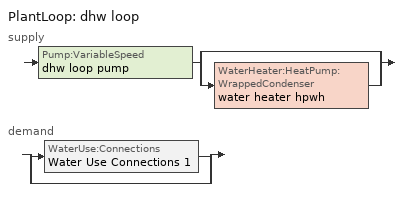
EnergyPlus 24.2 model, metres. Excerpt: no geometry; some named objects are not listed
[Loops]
PlantLoop 'dhw loop'
 supply: Pump:VariableSpeed 'dhw loop pump' > split
  | bypass
  | WaterHeater:HeatPump:WrappedCondenser 'water heater hpwh'
 demand: split
  | WaterUse:Connections 'Water Use Connections 1'
  | bypass
[ZoneControl:Thermostat]
conditioned space Thermostat: Zone or ZoneList=conditioned space; Control Type Schedule=conditioned space Thermostat Schedule; Control 1=conditioned space temperature setpoint; Temperature Difference Between Cutout And Setpoint {deltaC}=0
[ThermostatSetpoint:DualSetpoint]
conditioned space temperature setpoint: Heating Setpoint Temperature Schedule=heating setpoint; Cooling Setpoint Temperature Schedule=cooling setpoint
[AirLoopHVAC:UnitarySystem]
unit heater unitary system: Control Type=Load; Controlling Zone or Thermostat Location=conditioned space; Dehumidification Control Type=None; Availability Schedule=Always On Discrete; Supply Fan=unit heater supply fan; Fan Placement=BlowThrough; Supply Air Fan Operating Mode Schedule=unit heater auto fan schedule; Heating Coil=unit heater htg coil; DX Heating Coil Sizing Ratio=1; Use DOAS DX Cooling Coil=No; Minimum Supply Air Temperature {C}=2; Latent Load Control=SensibleOnlyLoadControl; Cooling Supply Air Flow Rate Method=None; Heating Supply Air Flow Rate Method=SupplyAirFlowRate; Heating Supply Air Flow Rate {m3/s}=0.57672; No Load Supply Air Flow Rate Method=SupplyAirFlowRate; No Load Supply Air Flow Rate {m3/s}=0; No Load Supply Air Flow Rate Control Set To Low Speed=Yes; Maximum Supply Air Temperature {C}=48.8889; Maximum Outdoor Dry-Bulb Temperature for Supplemental Heater Operation {C}=21; Ancillary On-Cycle Electric Power {W}=0; Ancillary Off-Cycle Electric Power {W}=0
[Fan:SystemModel] Availability Schedule=Always On Discrete; Speed Control Method=Discrete; Electric Power Minimum Flow Rate Fraction=0.2; Design Pressure Rise {Pa}=500; Motor Efficiency=1; Motor In Air Stream Fraction=1; Design Electric Power Consumption {W}=Autosize; Design Power Sizing Method=PowerPerFlow; Electric Power Per Unit Flow Rate Per Unit Pressure {W/((m3/s)-Pa)}=1.66667; Fan Total Efficiency=0.7; Motor Loss Radiative Fraction=0; Number of Speeds=1
Name | Design Maximum Air Flow Rate {m3/s} | Electric Power Per Unit Flow Rate {W/(m3/s)} | Speed Flow Fraction 1 | Speed Electric Power Fraction 1
unit heater supply fan | 0.57672 | 1e-06 | 1 | 1
water heater fan | 0.0854225 | 97.8923
[Coil:Heating:Electric]
unit heater htg coil: Availability Schedule=Always On Discrete; Efficiency=1; Nominal Capacity {W}=12279.1
[Zone equipment]
conditioned space: unit heater unitary system
[PlantLoop]
dhw loop: Fluid Type=Water; Plant Equipment Operation Scheme=dhw loop Operation Schemes; Maximum Loop Temperature {C}=100; Minimum Loop Temperature {C}=0; Maximum Loop Flow Rate {m3/s}=0.01; Minimum Loop Flow Rate {m3/s}=0; Plant Loop Volume {m3}=0.003; Load Distribution Scheme=Optimal; Plant Loop Demand Calculation Scheme=SingleSetpoint; Common Pipe Simulation=None
[Sizing:Plant]
dhw loop: Loop Type=Heating; Design Loop Exit Temperature {C}=51.6667; Loop Design Temperature Difference {deltaC}=5.55556; Sizing Option=NonCoincident; Zone Timesteps in Averaging Window=1; Coincident Sizing Factor Mode=None
[Pump:VariableSpeed]
dhw loop pump: Design Maximum Flow Rate {m3/s}=0.01; Design Pump Head {Pa}=1; Design Power Consumption {W}=0; Motor Efficiency=0.85; Fraction of Motor Inefficiencies to Fluid Stream=0; Coefficient 1 of the Part Load Performance Curve=0; Coefficient 2 of the Part Load Performance Curve=1; Coefficient 3 of the Part Load Performance Curve=0; Coefficient 4 of the Part Load Performance Curve=0; Design Minimum Flow Rate {m3/s}=0; Pump Control Type=Intermittent; Skin Loss Radiative Fraction=0.5; Design Power Sizing Method=PowerPerFlowPerPressure; Design Electric Power per Unit Flow Rate {W/(m3/s)}=348701.1; Design Shaft Power per Unit Flow Rate per Unit Head {W/((m3/s)-Pa)}=1.28205; Design Minimum Flow Rate Fraction=0
[WaterHeater:Stratified]
water heater tank: Tank Volume {m3}=0.27255; Tank Height {m}=1.5975; Tank Shape=VerticalCylinder; Maximum Temperature Limit {C}=90; Heater Priority Control=MasterSlave; Heater 1 Setpoint Temperature Schedule=water heater TopElementSetpoint; Heater 1 Deadband Temperature Difference {deltaC}=18.5; Heater 1 Capacity {W}=4500.11; Heater 1 Height {m}=1.26469; Heater 2 Setpoint Temperature Schedule=water heater BottomElementSetpoint; Heater 2 Deadband Temperature Difference {deltaC}=3.89; Heater 2 Capacity {W}=4500.11; Heater 2 Height {m}=0.332813; Heater Fuel Type=Electricity; Heater Thermal Efficiency=1; Off Cycle Parasitic Fuel Consumption Rate {W}=3; Off Cycle Parasitic Fuel Type=Electricity; Off Cycle Parasitic Heat Fraction to Tank=0; Off Cycle Parasitic Height {m}=0; On Cycle Parasitic Fuel Consumption Rate {W}=3; On Cycle Parasitic Fuel Type=Electricity; On Cycle Parasitic Heat Fraction to Tank=0; On Cycle Parasitic Height {m}=0; Ambient Temperature Indicator=Schedule; Ambient Temperature Schedule=water heater Tamb act; Uniform Skin Loss Coefficient per Unit Area to Ambient Temperature {W/m2-K}=0.92499; Skin Loss Fraction to Zone=1; Off Cycle Flue Loss Coefficient to Ambient Temperature {W/K}=0; Off Cycle Flue Loss Fraction to Zone=1; Use Side Effectiveness=1; Use Side Inlet Height {m}=0; Use Side Outlet Height {m}=Autocalculate; Source Side Effectiveness=1; Source Side Inlet Height {m}=0; Source Side Outlet Height {m}=0; Inlet Mode=Fixed; Use Side Design Flow Rate {m3/s}=0.00453494; Source Side Design Flow Rate {m3/s}=0; Indirect Water Heating Recovery Time {hr}=1.5; Number of Nodes=6; Additional Destratification Conductivity {W/m-K}=0; Node 1 Additional Loss Coefficient {W/K}=0; Node 2 Additional Loss Coefficient {W/K}=0; Node 3 Additional Loss Coefficient {W/K}=0; Node 4 Additional Loss Coefficient {W/K}=0; Node 5 Additional Loss Coefficient {W/K}=0; Node 6 Additional Loss Coefficient {W/K}=0
[WaterHeater:Sizing]
water heater tank: Design Mode=PeakDraw; Time Storage Can Meet Peak Draw {hr}=0.538503; Time for Tank Recovery {hr}=0; Nominal Tank Volume for Autosizing Plant Connections {m3}=1
[WaterHeater:HeatPump:WrappedCondenser]
water heater hpwh: Compressor Setpoint Temperature Schedule=water heater setpoint; Dead Band Temperature Difference {deltaC}=3.89; Condenser Bottom Location {m}=0.0665625; Condenser Top Location {m}=0.865313; Evaporator Air Flow Rate {m3/s}=0.0854225; Inlet Air Configuration=Schedule; Inlet Air Temperature Schedule=water heater Tamb act; Inlet Air Humidity Schedule=water heater RHamb act; Tank=water heater tank; DX Coil=water heater coil; Minimum Inlet Air Temperature for Compressor Operation {C}=5.55556; Maximum Inlet Air Temperature for Compressor Operation {C}=48.8889; Compressor Location=Schedule; Compressor Ambient Temperature Schedule=water heater Tamb act; Fan=water heater fan; Fan Placement=DrawThrough; On Cycle Parasitic Electric Load {W}=0; Off Cycle Parasitic Electric Load {W}=0; Parasitic Heat Rejection Location=Outdoors; Inlet Air Mixer Schedule=Always On Discrete; Tank Element Control Logic=MutuallyExclusive; Control Sensor 1 Height In Stratified Tank {m}=1.26469; Control Sensor 1 Weight=0.75; Control Sensor 2 Height In Stratified Tank {m}=0.465938
[Coil:WaterHeating:AirToWaterHeatPump:Wrapped]
water heater coil: Rated Heating Capacity {W}=2149.38; Rated COP {W/W}=4.299056; Rated Sensible Heat Ratio=0.88; Rated Evaporator Inlet Air Dry-Bulb Temperature {C}=19.7222; Rated Evaporator Inlet Air Wet-Bulb Temperature {C}=13.561; Rated Condenser Water Temperature {C}=48.89; Rated Evaporator Air Flow Rate {m3/s}=0.0854225; Evaporator Fan Power Included in Rated COP=Yes; Crankcase Heater Capacity {W}=0; Maximum Ambient Temperature for Crankcase Heater Operation {C}=0; Evaporator Air Temperature Type for Curve Objects=WetBulbTemperature; Heating Capacity Function of Temperature Curve=HPWH-Cap-fT; Heating Capacity Function of Air Flow Fraction Curve=HPWH-Htg-Cap-FF; Heating COP Function of Temperature Curve=HPWH-COP-fT; Heating COP Function of Air Flow Fraction Curve=HPWH-Htg-COP-FF; Part Load Fraction Correlation Curve=HPWH-COP-fPLR
[SetpointManager:Scheduled]
Setpoint Manager Scheduled 1: Control Variable=Temperature; Schedule=dhw temp
[WaterUse:Connections]
Water Use Connections 1: Drain Water Heat Exchanger Type=None; Drain Water Heat Exchanger Destination=Plant; Water Use Equipment Name 1=dhw fixtures; Water Use Equipment Name 2=dhw distribution waste; Water Use Equipment Name 3=clothes washer; Water Use Equipment Name 4=dishwasher
[WaterUse:Equipment]
Name | Peak Flow Rate {m3/s} | Flow Rate Fraction Schedule | Target Temperature Schedule
dhw fixtures | 5.57715e-05 | hot_water_fixtures | mixed water temperature schedule
dhw distribution waste | 2.00465e-05 | hot_water_fixtures | mixed water temperature schedule
clothes washer | 2.96415e-06 | hot_water_clothes_washer
dishwasher | 5.74733e-06 | hot_water_dishwasher
[PlantEquipmentOperationSchemes]
dhw loop Operation Schemes: Control Scheme Object Type 1=PlantEquipmentOperation:HeatingLoad; Control Scheme Name 1=dhw loop Heating Operation Scheme; Control Scheme Schedule Name 1=Always On Discrete
[PlantEquipmentOperation:HeatingLoad]
dhw loop Heating Operation Scheme: Load Range Lower Limit 1 {W}=0; Load Range Upper Limit 1 {W}=1000000000; Range Equipment List Name 1=dhw loop Heating Equipment List
[PlantEquipmentList]
dhw loop Heating Equipment List: WaterHeater:HeatPump:WrappedCondenser, water heater hpwh
[EnergyManagementSystem:GlobalVariable]
infil_program_Qfan
infil_program_Qinf
natural_vent_program_Qnv
natural_vent_program_Qwhf
[EnergyManagementSystem:Sensor]
Name | Output:Variable or Output:Meter Index Key | Output:Variable or Output:Meter
airflow_gain | infil flow | Infiltration Sensible Heat Gain Energy
airflow_gain_1 | natural vent flow | Infiltration Sensible Heat Gain Energy
airflow_gain_2 | whole house fan flow | Infiltration Sensible Heat Gain Energy
airflow_loss | infil flow | Infiltration Sensible Heat Loss Energy
airflow_loss_1 | natural vent flow | Infiltration Sensible Heat Loss Energy
airflow_loss_2 | whole house fan flow | Infiltration Sensible Heat Loss Energy
clg_load_cond |  | Cooling:EnergyTransfer:Zone:CONDITIONED SPACE
clg_sp_s; clg_sp_s_1 | cooling setpoint | Schedule Value
clothes_dryer_exhaust_0_sch_s | clothes_dryer | Schedule Value
conditioned_space_clg_unmet_s | conditioned space | Zone Cooling Setpoint Not Met Time
conditioned_space_htg_unmet_s | conditioned space | Zone Heating Setpoint Not Met Time
cool_season | cooling season schedule | Schedule Value
fridge_tin_s; tin_s; tin_s_1 | conditioned space | Zone Mean Air Temperature
htg_load_cond |  | Heating:EnergyTransfer:Zone:CONDITIONED SPACE
htg_sp_s; htg_sp_s_1 | heating setpoint | Schedule Value
ig_ee_conv | ceiling fan | Electric Equipment Convective Heating Energy
ig_ee_conv_1 | clothes dryer | Electric Equipment Convective Heating Energy
ig_ee_conv_10 | whole house fan | Electric Equipment Convective Heating Energy
ig_ee_conv_2 | clothes washer | Electric Equipment Convective Heating Energy
ig_ee_conv_3 | cooking range | Electric Equipment Convective Heating Energy
ig_ee_conv_4 | dishwasher | Electric Equipment Convective Heating Energy
ig_ee_conv_5 | fridge | Electric Equipment Convective Heating Energy
ig_ee_conv_6 | misc permanent spa heater | Electric Equipment Convective Heating Energy
ig_ee_conv_7 | misc permanent spa pump | Electric Equipment Convective Heating Energy
ig_ee_conv_8 | misc plug loads | Electric Equipment Convective Heating Energy
ig_ee_conv_9 | misc tv | Electric Equipment Convective Heating Energy
ig_ee_rad | ceiling fan | Electric Equipment Radiant Heating Energy
ig_ee_rad_1 | clothes dryer | Electric Equipment Radiant Heating Energy
ig_ee_rad_10 | whole house fan | Electric Equipment Radiant Heating Energy
ig_ee_rad_2 | clothes washer | Electric Equipment Radiant Heating Energy
ig_ee_rad_3 | cooking range | Electric Equipment Radiant Heating Energy
ig_ee_rad_4 | dishwasher | Electric Equipment Radiant Heating Energy
ig_ee_rad_5 | fridge | Electric Equipment Radiant Heating Energy
ig_ee_rad_6 | misc permanent spa heater | Electric Equipment Radiant Heating Energy
ig_ee_rad_7 | misc permanent spa pump | Electric Equipment Radiant Heating Energy
ig_ee_rad_8 | misc plug loads | Electric Equipment Radiant Heating Energy
ig_ee_rad_9 | misc tv | Electric Equipment Radiant Heating Energy
ig_lgt_conv | interior lighting | Lights Convective Heating Energy
ig_lgt_rad | interior lighting | Lights Radiant Heating Energy
ig_lgt_vis | interior lighting | Lights Visible Radiation Heating Energy
ig_oe_conv | clothes dryer 1 | Other Equipment Convective Heating Energy
ig_oe_conv_1 | cooking range 1 | Other Equipment Convective Heating Energy
ig_oe_conv_2 | general water use latent | Other Equipment Convective Heating Energy
ig_oe_conv_3 | general water use sensible | Other Equipment Convective Heating Energy
ig_oe_rad | clothes dryer 1 | Other Equipment Radiant Heating Energy
ig_oe_rad_1 | cooking range 1 | Other Equipment Radiant Heating Energy
ig_oe_rad_2 | general water use latent | Other Equipment Radiant Heating Energy
ig_oe_rad_3 | general water use sensible | Other Equipment Radiant Heating Energy
ig_ppl_conv | occupants | People Convective Heating Energy
ig_ppl_rad | occupants | People Radiant Heating Energy
im_conv | furniture mass conditioned space 1 | Surface Inside Face Convection Heat Gain Energy
im_conv_1 | partition wall mass | Surface Inside Face Convection Heat Gain Energy
im_ig | furniture mass conditioned space 1 | Surface Inside Face Internal Gains Radiation Heat Gain Energy
im_ig_1 | partition wall mass | Surface Inside Face Internal Gains Radiation Heat Gain Energy
im_lgt | furniture mass conditioned space 1 | Surface Inside Face Lights Radiation Heat Gain Energy
im_lgt_1 | partition wall mass | Surface Inside Face Lights Radiation Heat Gain Energy
im_sol | furniture mass conditioned space 1 | Surface Inside Face Solar Radiation Heat Gain Energy
im_sol_1 | partition wall mass | Surface Inside Face Solar Radiation Heat Gain Energy
im_surf | furniture mass conditioned space 1 | Surface Inside Face Net Surface Thermal Radiation Heat Gain Energy
im_surf_1 | partition wall mass | Surface Inside Face Net Surface Thermal Radiation Heat Gain Energy
mech_vent_bath_fan_0_sch_s | mech vent bath fan 0 schedule | Schedule Value
mech_vent_range_fan_0_sch_s | mech vent range fan 0 schedule | Schedule Value
mv_conv | mech vent bath fan 0 | Electric Equipment Convective Heating Energy
mv_conv_1 | mech vent house fan | Electric Equipment Convective Heating Energy
mv_conv_2 | mech vent house fan cfis | Electric Equipment Convective Heating Energy
mv_conv_3 | mech vent range fan 0 | Electric Equipment Convective Heating Energy
mv_conv_4 | mech vent house fan latent load | Other Equipment Convective Heating Energy
mv_conv_5 | mech vent house fan sensible load | Other Equipment Convective Heating Energy
mv_rad | mech vent bath fan 0 | Electric Equipment Radiant Heating Energy
mv_rad_1 | mech vent house fan | Electric Equipment Radiant Heating Energy
mv_rad_2 | mech vent house fan cfis | Electric Equipment Radiant Heating Energy
mv_rad_3 | mech vent range fan 0 | Electric Equipment Radiant Heating Energy
mv_rad_4 | mech vent house fan latent load | Other Equipment Radiant Heating Energy
mv_rad_5 | mech vent house fan sensible load | Other Equipment Radiant Heating Energy
natural_vent_s | natural vent schedule | Schedule Value
out_pb_s |  | Site Outdoor Air Barometric Pressure
out_wt_s |  | Site Outdoor Air Humidity Ratio
site_vw_s |  | Site Wind Speed
ss_back_out | Window1 | Surface Window Shortwave from Zone Back Out Window Heat Transfer Rate
ss_back_out_1 | Window2 | Surface Window Shortwave from Zone Back Out Window Heat Transfer Rate
ss_back_out_2 | Window3 | Surface Window Shortwave from Zone Back Out Window Heat Transfer Rate
ss_back_out_3 | Window4 | Surface Window Shortwave from Zone Back Out Window Heat Transfer Rate
ss_conv | Door1 | Surface Inside Face Convection Heat Gain Energy
ss_conv_1 | Window1 | Surface Inside Face Convection Heat Gain Energy
ss_conv_2 | Window2 | Surface Inside Face Convection Heat Gain Energy
ss_conv_3 | Window3 | Surface Inside Face Convection Heat Gain Energy
ss_conv_4 | Window4 | Surface Inside Face Convection Heat Gain Energy
ss_ig | Door1 | Surface Inside Face Internal Gains Radiation Heat Gain Energy
ss_ig_1 | Window1 | Surface Inside Face Internal Gains Radiation Heat Gain Energy
ss_ig_2 | Window2 | Surface Inside Face Internal Gains Radiation Heat Gain Energy
ss_ig_3 | Window3 | Surface Inside Face Internal Gains Radiation Heat Gain Energy
ss_ig_4 | Window4 | Surface Inside Face Internal Gains Radiation Heat Gain Energy
ss_lgt | Door1 | Surface Inside Face Lights Radiation Heat Gain Energy
ss_sol | Door1 | Surface Inside Face Solar Radiation Heat Gain Energy
ss_surf | Door1 | Surface Inside Face Net Surface Thermal Radiation Heat Gain Energy
ss_surf_1 | Window1 | Surface Inside Face Net Surface Thermal Radiation Heat Gain Energy
ss_surf_2 | Window2 | Surface Inside Face Net Surface Thermal Radiation Heat Gain Energy
ss_surf_3 | Window3 | Surface Inside Face Net Surface Thermal Radiation Heat Gain Energy
ss_surf_4 | Window4 | Surface Inside Face Net Surface Thermal Radiation Heat Gain Energy
ss_trans_in | Window1 | Surface Window Transmitted Solar Radiation Rate
ss_trans_in_1 | Window2 | Surface Window Transmitted Solar Radiation Rate
ss_trans_in_2 | Window3 | Surface Window Transmitted Solar Radiation Rate
ss_trans_in_3 | Window4 | Surface Window Transmitted Solar Radiation Rate
ss_trans_out | Window1 | Surface Inside Face Initial Transmitted Diffuse Transmitted Out Window Solar Radiation Rate
ss_trans_out_1 | Window2 | Surface Inside Face Initial Transmitted Diffuse Transmitted Out Window Solar Radiation Rate
ss_trans_out_2 | Window3 | Surface Inside Face Initial Transmitted Diffuse Transmitted Out Window Solar Radiation Rate
ss_trans_out_3 | Window4 | Surface Inside Face Initial Transmitted Diffuse Transmitted Out Window Solar Radiation Rate
s_conv | Floor2 | Surface Inside Face Convection Heat Gain Energy
s_conv_1 | Floor3 | Surface Inside Face Convection Heat Gain Energy
s_conv_2 | Wall3 | Surface Inside Face Convection Heat Gain Energy
s_conv_3 | Wall4 | Surface Inside Face Convection Heat Gain Energy
s_conv_4 | Wall5 | Surface Inside Face Convection Heat Gain Energy
s_conv_5 | Wall6 | Surface Inside Face Convection Heat Gain Energy
s_conv_6 | Wall7 | Surface Inside Face Convection Heat Gain Energy
s_conv_7 | Wall8 | Surface Inside Face Convection Heat Gain Energy
s_ig | Floor2 | Surface Inside Face Internal Gains Radiation Heat Gain Energy
s_ig_1 | Floor3 | Surface Inside Face Internal Gains Radiation Heat Gain Energy
s_ig_2 | Wall3 | Surface Inside Face Internal Gains Radiation Heat Gain Energy
s_ig_3 | Wall4 | Surface Inside Face Internal Gains Radiation Heat Gain Energy
s_ig_4 | Wall5 | Surface Inside Face Internal Gains Radiation Heat Gain Energy
s_ig_5 | Wall6 | Surface Inside Face Internal Gains Radiation Heat Gain Energy
s_ig_6 | Wall7 | Surface Inside Face Internal Gains Radiation Heat Gain Energy
s_ig_7 | Wall8 | Surface Inside Face Internal Gains Radiation Heat Gain Energy
s_lgt | Floor2 | Surface Inside Face Lights Radiation Heat Gain Energy
s_lgt_1 | Floor3 | Surface Inside Face Lights Radiation Heat Gain Energy
s_lgt_2 | Wall3 | Surface Inside Face Lights Radiation Heat Gain Energy
s_lgt_3 | Wall4 | Surface Inside Face Lights Radiation Heat Gain Energy
s_lgt_4 | Wall5 | Surface Inside Face Lights Radiation Heat Gain Energy
s_lgt_5 | Wall6 | Surface Inside Face Lights Radiation Heat Gain Energy
s_lgt_6 | Wall7 | Surface Inside Face Lights Radiation Heat Gain Energy
s_lgt_7 | Wall8 | Surface Inside Face Lights Radiation Heat Gain Energy
s_sol | Floor2 | Surface Inside Face Solar Radiation Heat Gain Energy
s_sol_1 | Floor3 | Surface Inside Face Solar Radiation Heat Gain Energy
s_sol_2 | Wall3 | Surface Inside Face Solar Radiation Heat Gain Energy
s_sol_3 | Wall4 | Surface Inside Face Solar Radiation Heat Gain Energy
s_sol_4 | Wall5 | Surface Inside Face Solar Radiation Heat Gain Energy
s_sol_5 | Wall6 | Surface Inside Face Solar Radiation Heat Gain Energy
s_sol_6 | Wall7 | Surface Inside Face Solar Radiation Heat Gain Energy
s_sol_7 | Wall8 | Surface Inside Face Solar Radiation Heat Gain Energy
s_surf | Floor2 | Surface Inside Face Net Surface Thermal Radiation Heat Gain Energy
s_surf_1 | Floor3 | Surface Inside Face Net Surface Thermal Radiation Heat Gain Energy
s_surf_2 | Wall3 | Surface Inside Face Net Surface Thermal Radiation Heat Gain Energy
s_surf_3 | Wall4 | Surface Inside Face Net Surface Thermal Radiation Heat Gain Energy
s_surf_4 | Wall5 | Surface Inside Face Net Surface Thermal Radiation Heat Gain Energy
s_surf_5 | Wall6 | Surface Inside Face Net Surface Thermal Radiation Heat Gain Energy
s_surf_6 | Wall7 | Surface Inside Face Net Surface Thermal Radiation Heat Gain Energy
s_surf_7 | Wall8 | Surface Inside Face Net Surface Thermal Radiation Heat Gain Energy
tout_s | conditioned space | Zone Outdoor Air Drybulb Temperature
unit_heater_htg_coil_s | unit heater htg coil | Heating Coil Heating Energy
unit_heater_supply_fan_s | unit heater supply fan | Fan Electricity Energy
water_heater_coil_energy | water heater coil | Cooling Coil Water Heating Electricity Rate
water_heater_fan_energy; water_heater_fan_pwr | water heater fan | Fan Electricity Rate
water_heater_lat_cool | water heater coil | Cooling Coil Latent Cooling Rate
water_heater_sens_cool | water heater coil | Cooling Coil Sensible Cooling Rate
water_heater_tank_energy | water heater tank | Water Heater Electricity Rate
water_heater_tank_off_cycle_parasitic | water heater tank | Water Heater Off Cycle Parasitic Electricity Rate
water_heater_tank_on_cycle_parasitic | water heater tank | Water Heater On Cycle Parasitic Electricity Rate
water_heater_tl | water heater tank | Water Heater Heat Loss Rate
water_heater_T_set | water heater setpoint | Schedule Value
win_s | conditioned space | Zone Air Humidity Ratio
[EnergyManagementSystem:Actuator]
Name | Actuated Component Unique | Actuated Component Type | Actuated Component Control Type
fridge_schedule_1_act | fridge schedule 1 | Schedule:Constant | Schedule Value
fridge_schedule_act | fridge schedule | Schedule:Constant | Schedule Value
infil_flow_act | infil flow | Zone Infiltration | Air Exchange Flow Rate
mech_vent_house_fan_cfis_act | mech vent house fan cfis | ElectricEquipment | Electricity Rate
mech_vent_house_fan_latent_load_act | mech vent house fan latent load | OtherEquipment | Power Level
mech_vent_house_fan_sensible_load_act | mech vent house fan sensible load | OtherEquipment | Power Level
natural_vent_flow_act | natural vent flow | Zone Infiltration | Air Exchange Flow Rate
water_heater_HPWHSchedOverride | water heater setpoint | Schedule:Constant | Schedule Value
water_heater_hpwh_ec_adj_act | water heater energy adjustment1 | OtherEquipment | Power Level
water_heater_lat_act | water heater lat | OtherEquipment | Power Level
water_heater_LESchedOverride | water heater BottomElementSetpoint | Schedule:Constant | Schedule Value
water_heater_RHamb_act | water heater RHamb act | Schedule:Constant | Schedule Value
water_heater_sens_act | water heater sens | OtherEquipment | Power Level
water_heater_Tamb_act | water heater Tamb act | Schedule:Constant | Schedule Value
water_heater_UESchedOverride | water heater TopElementSetpoint | Schedule:Constant | Schedule Value
whole_house_fan_act | whole house fan | ElectricEquipment | Electricity Rate
whole_house_fan_flow_act | whole house fan flow | Zone Infiltration | Air Exchange Flow Rate
whole_house_fan_mix_act | whole house fan mix | ZoneMixing | Air Exchange Flow Rate
[EnergyManagementSystem:Program]
component_loads_program: Set loads_htg_walls = 0; Set loads_htg_rim_joists = 0; Set loads_htg_foundation_walls = 0; Set loads_htg_floors = 0; Set loads_htg_slabs = 0; Set loads_htg_ceilings = 0; Set loads_htg_roofs = 0; Set loads_htg_windows_conduction = 0; Set loads_htg_windows_solar = 0; Set loads_htg_doors = 0; Set loads_htg_skylights_conduction = 0; Set loads_htg_skylights_solar = 0; Set loads_htg_internal_mass = 0; Set loads_htg_intgains = 0; Set loads_htg_lighting = 0; Set loads_htg_infil = 0; Set loads_htg_mechvent = 0; Set loads_htg_natvent = 0; Set loads_htg_whf = 0; Set loads_htg_ducts = 0; Set loads_clg_walls = 0; Set loads_clg_rim_joists = 0; Set loads_clg_foundation_walls = 0; Set loads_clg_floors = 0; Set loads_clg_slabs = 0; Set loads_clg_ceilings = 0; Set loads_clg_roofs = 0; Set loads_clg_windows_conduction = 0; Set loads_clg_windows_solar = 0; Set loads_clg_doors = 0; Set loads_clg_skylights_conduction = 0; Set loads_clg_skylights_solar = 0; Set loads_clg_internal_mass = 0; Set loads_clg_intgains = 0; Set loads_clg_lighting = 0; Set loads_clg_infil = 0; Set loads_clg_mechvent = 0; Set loads_clg_natvent = 0; Set loads_clg_whf = 0; Set loads_clg_ducts = 0; Set hr_walls = 0; Set hr_walls = hr_walls + s_conv_2 + s_ig_2 + s_sol_2 + s_lgt_2 + s_surf_2; Set hr_walls = hr_walls + s_conv_3 + s_ig_3 + s_sol_3 + s_lgt_3 + s_surf_3; Set hr_walls = hr_walls + s_conv_4 + s_ig_4 + s_sol_4 + s_lgt_4 + s_surf_4; Set hr_walls = hr_walls + s_conv_5 + s_ig_5 + s_sol_5 + s_lgt_5 + s_surf_5; Set hr_walls = hr_walls + s_conv_6 + s_ig_6 + s_sol_6 + s_lgt_6 + s_surf_6; Set hr_walls = hr_walls + s_conv_7 + s_ig_7 + s_sol_7 + s_lgt_7 + s_surf_7; Set hr_rim_joists = 0; Set hr_foundation_walls = 0; Set hr_floors = 0; Set hr_floors = hr_floors + s_conv + s_ig + s_sol + s_lgt + s_surf; Set hr_slabs = 0; Set hr_ceilings = 0; Set hr_ceilings = hr_ceilings + s_conv_1 + s_ig_1 + s_sol_1 + s_lgt_1 + s_surf_1; Set hr_roofs = 0; Set hr_windows_conduction = 0; Set hr_windows_conduction = hr_windows_conduction + ss_conv_1; Set hr_windows_conduction = hr_windows_conduction + ss_ig_1; Set hr_windows_conduction = hr_windows_conduction + ss_surf_1; Set hr_windows_conduction = hr_windows_conduction + ss_conv_2; Set hr_windows_conduction = hr_windows_conduction + ss_ig_2; Set hr_windows_conduction = hr_windows_conduction + ss_surf_2; Set hr_windows_conduction = hr_windows_conduction + ss_conv_3; Set hr_windows_conduction = hr_windows_conduction + ss_ig_3; Set hr_windows_conduction = hr_windows_conduction + ss_surf_3; Set hr_windows_conduction = hr_windows_conduction + ss_conv_4; Set hr_windows_conduction = hr_windows_conduction + ss_ig_4; Set hr_windows_conduction = hr_windows_conduction + ss_surf_4; Set hr_windows_solar = 0; Set hr_windows_solar = hr_windows_solar - ss_trans_in * ZoneTimestep * 3600 + ss_back_out * ZoneTimestep * 3600 + ss_trans_out * ZoneTimestep * 3600; Set hr_windows_solar = hr_windows_solar - ss_trans_in_1 * ZoneTimestep * 3600 + ss_back_out_1 * ZoneTimestep * 3600 + ss_trans_out_1 * ZoneTimestep * 3600; Set hr_windows_solar = hr_windows_solar - ss_trans_in_2 * ZoneTimestep * 3600 + ss_back_out_2 * ZoneTimestep * 3600 + ss_trans_out_2 * ZoneTimestep * 3600; Set hr_windows_solar = hr_windows_solar - ss_trans_in_3 * ZoneTimestep * 3600 + ss_back_out_3 * ZoneTimestep * 3600 + ss_trans_out_3 * ZoneTimestep * 3600; Set hr_doors = 0; Set hr_doors = hr_doors + ss_sol; Set hr_doors = hr_doors + ss_lgt; Set hr_doors = hr_doors + ss_conv; Set hr_doors = hr_doors + ss_ig; Set hr_doors = hr_doors + ss_surf; Set hr_skylights_conduction = 0; Set hr_skylights_solar = 0; Set hr_internal_mass = 0; Set hr_internal_mass = hr_internal_mass + im_conv + im_ig + im_sol + im_lgt + im_surf; Set hr_internal_mass = hr_internal_mass + im_conv_1 + im_ig_1 + im_sol_1 + im_lgt_1 + im_surf_1; Set hr_intgains = 0; Set hr_intgains = hr_intgains - ig_ee_conv - ig_ee_rad - ig_ee_conv_1 - ig_ee_rad_1 - ig_ee_conv_2 - ig_ee_rad_2 - ig_ee_conv_3 - ig_ee_rad_3 - ig_ee_conv_4 - ig_ee_rad_4 - ig_ee_conv_5 - ig_ee_rad_5 - ig_ee_conv_6 - ig_ee_rad_6 - ig_ee_conv_7 - ig_ee_rad_7 - ig_ee_conv_8 - ig_ee_rad_8 - ig_ee_conv_9 - ig_ee_rad_9 - ig_ee_conv_10 - ig_ee_rad_10 - ig_oe_conv - ig_oe_rad - ig_oe_conv_1 - ig_oe_rad_1 - ig_oe_conv_2 - ig_oe_rad_2 - ig_oe_conv_3 - ig_oe_rad_3 - ig_ppl_conv - ig_ppl_rad; Set hr_lighting = 0; Set hr_lighting = hr_lighting - ig_lgt_conv - ig_lgt_rad - ig_lgt_vis; Set hr_infil = 0; Set hr_infil = hr_infil - airflow_gain + airflow_loss; Set hr_natvent = 0; Set hr_natvent = hr_natvent - airflow_gain_1 + airflow_loss_1; Set hr_whf = 0; Set hr_whf = hr_whf - airflow_gain_2 + airflow_loss_2; Set hr_mechvent = 0; Set hr_mechvent = hr_mechvent - mv_conv - mv_rad - mv_conv_1 - mv_rad_1 - mv_conv_2 - mv_rad_2 - mv_conv_3 - mv_rad_3 - mv_conv_4 - mv_rad_4 - mv_conv_5 - mv_rad_5; Set hr_ducts = 0; Set htg_mode = 0; Set clg_mode = 0; If (htg_load_cond > 0); Set htg_mode = 1.0; ElseIf (clg_load_cond > 0); Set clg_mode = 0.0; Else; Set htg_season = 0; Set clg_season = 0; If ((DayOfYear >= 1) && (DayOfYear <= 365)); Set clg_season = 1; EndIf; If ((DayOfYear >= 1) && (DayOfYear <= 365)); Set htg_season = 1; EndIf; If ((airflow_gain_1 <> 0) || (airflow_loss_1 <> 0)) && (clg_season == 1); Set clg_mode = 0.0; ElseIf ((airflow_gain_2 <> 0) || (airflow_loss_2 <> 0)) && (clg_season == 1); Set clg_mode = 0.0; Else; Set Tmid_setpoint = (htg_sp_s_1 + clg_sp_s_1) / 2; If (tin_s_1 > Tmid_setpoint) && (clg_season == 1); Set clg_mode = 0.0; ElseIf (tin_s_1 < Tmid_setpoint) && (htg_season == 1); Set htg_mode = 1.0; EndIf; EndIf; EndIf; Set loads_htg_walls = loads_htg_walls + (hr_walls * htg_mode * 1); Set loads_htg_rim_joists = loads_htg_rim_joists + (hr_rim_joists * htg_mode * 1); Set loads_htg_foundation_walls = loads_htg_foundation_walls + (hr_foundation_walls * htg_mode * 1); Set loads_htg_floors = loads_htg_floors + (hr_floors * htg_mode * 1); Set loads_htg_slabs = loads_htg_slabs + (hr_slabs * htg_mode * 1); Set loads_htg_ceilings = loads_htg_ceilings + (hr_ceilings * htg_mode * 1); Set loads_htg_roofs = loads_htg_roofs + (hr_roofs * htg_mode * 1); Set loads_htg_windows_conduction = loads_htg_windows_conduction + (hr_windows_conduction * htg_mode * 1); Set loads_htg_windows_solar = loads_htg_windows_solar + (hr_windows_solar * htg_mode * 1); Set loads_htg_doors = loads_htg_doors + (hr_doors * htg_mode * 1); Set loads_htg_skylights_conduction = loads_htg_skylights_conduction + (hr_skylights_conduction * htg_mode * 1); Set loads_htg_skylights_solar = loads_htg_skylights_solar + (hr_skylights_solar * htg_mode * 1); Set loads_htg_internal_mass = loads_htg_internal_mass + (hr_internal_mass * htg_mode * 1); Set loads_htg_intgains = loads_htg_intgains + (hr_intgains * htg_mode * 1); Set loads_htg_lighting = loads_htg_lighting + (hr_lighting * htg_mode * 1); Set loads_htg_infil = loads_htg_infil + (hr_infil * htg_mode * 1); Set loads_htg_mechvent = loads_htg_mechvent + (hr_mechvent * htg_mode * 1); Set loads_htg_natvent = loads_htg_natvent + (hr_natvent * htg_mode * 1); Set loads_htg_whf = loads_htg_whf + (hr_whf * htg_mode * 1); Set loads_htg_ducts = loads_htg_ducts + (hr_ducts * htg_mode * 1); Set loads_clg_walls = loads_clg_walls + (-hr_walls * clg_mode * 1); Set loads_clg_rim_joists = loads_clg_rim_joists + (-hr_rim_joists * clg_mode * 1); Set loads_clg_foundation_walls = loads_clg_foundation_walls + (-hr_foundation_walls * clg_mode * 1); Set loads_clg_floors = loads_clg_floors + (-hr_floors * clg_mode * 1); Set loads_clg_slabs = loads_clg_slabs + (-hr_slabs * clg_mode * 1); Set loads_clg_ceilings = loads_clg_ceilings + (-hr_ceilings * clg_mode * 1); Set loads_clg_roofs = loads_clg_roofs + (-hr_roofs * clg_mode * 1); Set loads_clg_windows_conduction = loads_clg_windows_conduction + (-hr_windows_conduction * clg_mode * 1); Set loads_clg_windows_solar = loads_clg_windows_solar + (-hr_windows_solar * clg_mode * 1); Set loads_clg_doors = loads_clg_doors + (-hr_doors * clg_mode * 1); Set loads_clg_skylights_conduction = loads_clg_skylights_conduction + (-hr_skylights_conduction * clg_mode * 1); Set loads_clg_skylights_solar = loads_clg_skylights_solar + (-hr_skylights_solar * clg_mode * 1); Set loads_clg_internal_mass = loads_clg_internal_mass + (-hr_internal_mass * clg_mode * 1); Set loads_clg_intgains = loads_clg_intgains + (-hr_intgains * clg_mode * 1); Set loads_clg_lighting = loads_clg_lighting + (-hr_lighting * clg_mode * 1); Set loads_clg_infil = loads_clg_infil + (-hr_infil * clg_mode * 1); Set loads_clg_mechvent = loads_clg_mechvent + (-hr_mechvent * clg_mode * 1); Set loads_clg_natvent = loads_clg_natvent + (-hr_natvent * clg_mode * 1); Set loads_clg_whf = loads_clg_whf + (-hr_whf * clg_mode * 1); Set loads_clg_ducts = loads_clg_ducts + (-hr_ducts * clg_mode * 1)
fridge_schedule_1_program: Set Tin = fridge_tin_s_1*(9.0/5.0)+32.0; Set fridge_schedule_1_act = 0; If (Hour == 0); Set fridge_schedule_1_act = (-0.487+0.019*Tin); ElseIf (Hour == 1); Set fridge_schedule_1_act = (-0.34+0.016*Tin); ElseIf (Hour == 2); Set fridge_schedule_1_act = (-0.37+0.017*Tin); ElseIf (Hour == 3); Set fridge_schedule_1_act = (-0.361+0.016*Tin); ElseIf (Hour == 4); Set fridge_schedule_1_act = (-0.515+0.018*Tin); ElseIf (Hour == 5); Set fridge_schedule_1_act = (-0.684+0.021*Tin); ElseIf (Hour == 6); Set fridge_schedule_1_act = (-0.471+0.019*Tin); ElseIf (Hour == 7); Set fridge_schedule_1_act = (-0.159+0.015*Tin); ElseIf (Hour == 8); Set fridge_schedule_1_act = (-0.079+0.015*Tin); ElseIf (Hour == 9); Set fridge_schedule_1_act = (-0.417+0.019*Tin); ElseIf (Hour == 10); Set fridge_schedule_1_act = (-0.411+0.018*Tin); ElseIf (Hour == 11); Set fridge_schedule_1_act = (-0.386+0.018*Tin); ElseIf (Hour == 12); Set fridge_schedule_1_act = (-0.24+0.016*Tin); ElseIf (Hour == 13); Set fridge_schedule_1_act = (-0.314+0.017*Tin); ElseIf (Hour == 14); Set fridge_schedule_1_act = (-0.16+0.015*Tin); ElseIf (Hour == 15); Set fridge_schedule_1_act = (-0.121+0.015*Tin); ElseIf (Hour == 16); Set fridge_schedule_1_act = (-0.469+0.02*Tin); ElseIf (Hour == 17); Set fridge_schedule_1_act = (-0.412+0.02*Tin); ElseIf (Hour == 18); Set fridge_schedule_1_act = (-0.091+0.017*Tin); ElseIf (Hour == 19); Set fridge_schedule_1_act = (-0.077+0.014*Tin); ElseIf (Hour == 20); Set fridge_schedule_1_act = (-0.118+0.016*Tin); ElseIf (Hour == 21); Set fridge_schedule_1_act = (-0.247+0.017*Tin); ElseIf (Hour == 22); Set fridge_schedule_1_act = (-0.445+0.019*Tin); ElseIf (Hour == 23); Set fridge_schedule_1_act = (-0.544+0.02*Tin); EndIf
fridge_schedule_program: Set Tin = fridge_tin_s*(9.0/5.0)+32.0; Set fridge_schedule_act = 0; If (Hour == 0); Set fridge_schedule_act = (-0.487+0.019*Tin); ElseIf (Hour == 1); Set fridge_schedule_act = (-0.34+0.016*Tin); ElseIf (Hour == 2); Set fridge_schedule_act = (-0.37+0.017*Tin); ElseIf (Hour == 3); Set fridge_schedule_act = (-0.361+0.016*Tin); ElseIf (Hour == 4); Set fridge_schedule_act = (-0.515+0.018*Tin); ElseIf (Hour == 5); Set fridge_schedule_act = (-0.684+0.021*Tin); ElseIf (Hour == 6); Set fridge_schedule_act = (-0.471+0.019*Tin); ElseIf (Hour == 7); Set fridge_schedule_act = (-0.159+0.015*Tin); ElseIf (Hour == 8); Set fridge_schedule_act = (-0.079+0.015*Tin); ElseIf (Hour == 9); Set fridge_schedule_act = (-0.417+0.019*Tin); ElseIf (Hour == 10); Set fridge_schedule_act = (-0.411+0.018*Tin); ElseIf (Hour == 11); Set fridge_schedule_act = (-0.386+0.018*Tin); ElseIf (Hour == 12); Set fridge_schedule_act = (-0.24+0.016*Tin); ElseIf (Hour == 13); Set fridge_schedule_act = (-0.314+0.017*Tin); ElseIf (Hour == 14); Set fridge_schedule_act = (-0.16+0.015*Tin); ElseIf (Hour == 15); Set fridge_schedule_act = (-0.121+0.015*Tin); ElseIf (Hour == 16); Set fridge_schedule_act = (-0.469+0.02*Tin); ElseIf (Hour == 17); Set fridge_schedule_act = (-0.412+0.02*Tin); ElseIf (Hour == 18); Set fridge_schedule_act = (-0.091+0.017*Tin); ElseIf (Hour == 19); Set fridge_schedule_act = (0.077+0.014*Tin); ElseIf (Hour == 20); Set fridge_schedule_act = (-0.118+0.016*Tin); ElseIf (Hour == 21); Set fridge_schedule_act = (-0.247+0.017*Tin); ElseIf (Hour == 22); Set fridge_schedule_act = (-0.445+0.019*Tin); ElseIf (Hour == 23); Set fridge_schedule_act = (-0.544+0.02*Tin); EndIf
infil_program: Set p_m = 0.14; Set p_s = 0.22; Set s_m = 270; Set s_s = 370; Set z_m = 9.99744; Set z_s = 2.4384; Set f_t = (((s_m/z_m)^p_m)*((z_s/s_s)^p_s)); Set Tdiff = tin_s-tout_s; Set dT = @Abs Tdiff; Set c = 0.243; Set Cs = 0.057; Set Cw = 0.1634; Set n = 0.65; Set sft = (f_t*0.5); Set temp1 = ((c*Cw)*((sft*site_vw_s)^(2*n)))^2; Set Qinf = (((c*Cs*(dT^n))^2)+temp1)^0.5; Set Qinf = (@Max Qinf 0); Set mech_vent_house_fan_sensible_load_act = 0.0; Set mech_vent_house_fan_latent_load_act = 0.0; Set OASupInPb = out_pb_s; Set OASupInTemp = tout_s; Set OASupInW = out_wt_s; Set OASupRho = (@RhoAirFnPbTdbW OASupInPb OASupInTemp OASupInW); Set OASupCp = (@CpAirFnW OASupInW); Set OASupInEnth = (@HFnTdbW OASupInTemp OASupInW); Set ZoneTemp = tin_s; Set ZoneW = win_s; Set ZoneCp = (@CpAirFnW ZoneW); Set ZoneAirEnth = (@HFnTdbW ZoneTemp ZoneW); Set mech_vent_house_fan_cfis_act = 0.0; Set QWHV_cfis_sup = 0.0; Set QWHV_cfis_suppl_sup = 0.0; Set QWHV_cfis_suppl_exh = 0.0; Set Qrange = 0; Set Qrange = Qrange + 0.04719 * mech_vent_range_fan_0_sch_s; Set Qbath = 0; Set Qbath = Qbath + 0.04719 * mech_vent_bath_fan_0_sch_s; Set Qdryer = 0; Set Qdryer = Qdryer + 0.19896 * clothes_dryer_exhaust_0_sch_s; Set QWHV_sup = 0.0; Set QWHV_exh = 0.0; Set Qsupply = QWHV_sup + QWHV_cfis_sup + QWHV_cfis_suppl_sup; Set Qexhaust = Qrange + Qbath + Qdryer + QWHV_exh + QWHV_cfis_suppl_exh; Set Qfan = (@Max Qexhaust Qsupply); Set Qducts = 0; If Qducts < 0; Set Qsupply = Qsupply - Qducts; Else; Set Qexhaust = Qexhaust + Qducts; EndIf; Set Qfan_with_ducts = (@Max Qexhaust Qsupply); Set Qimb = (@Abs (Qsupply - Qexhaust)); If Qinf + Qimb > 0; Set Qtot = Qfan_with_ducts + (Qinf^2) / (Qinf + Qimb); Else; Set Qtot = Qfan_with_ducts; EndIf; Set Qinf_adj = Qtot - Qfan; Set infil_flow_act = Qinf_adj; Set infil_program_Qinf = Qinf_adj; Set infil_program_Qfan = Qfan; Set Qload = Qfan; Set Effectiveness_Sens = 0.0; Set Effectiveness_Lat = 0.0; Set Fan_MFR = Qload * OASupRho; Set ZoneInEnth = OASupInEnth; Set ZoneInTemp = OASupInTemp; Set FanTotalToCond = Fan_MFR * (ZoneInEnth - ZoneAirEnth); Set FanSensToCond = Fan_MFR * ZoneCp * (ZoneInTemp - ZoneTemp); Set FanLatToCond = FanTotalToCond - FanSensToCond; Set mech_vent_house_fan_sensible_load_act = mech_vent_house_fan_sensible_load_act + FanSensToCond; Set mech_vent_house_fan_latent_load_act = mech_vent_house_fan_latent_load_act + FanLatToCond
natural_vent_program: Set Tin = tin_s; Set Tout = tout_s; Set Wout = out_wt_s; Set Pbar = out_pb_s; Set Phiout = (@RhFnTdbWPb Tout Wout Pbar); Set MaxHR = 0.0115; Set Tnvsp = (htg_sp_s + clg_sp_s) / 2; Set NVavail = natural_vent_s; Set ClgSsnAvail = cool_season; Set Qnv = 0; Set Qwhf = 0; Set whole_house_fan_mix_act = 0; Set whole_house_fan_act = 0; If ((Wout < MaxHR) && (Tin > Tout) && (Tin > Tnvsp) && (ClgSsnAvail > 0)); Set WHF_Flow = 0; Set Adj = (Tin-Tnvsp)/(Tin-Tout); Set Adj = (@Min Adj 1); Set Adj = (@Max Adj 0); If (WHF_Flow > 0); Set Qwhf = WHF_Flow*Adj; Set whole_house_fan_mix_act = WHF_Flow*Adj; Set WHF_W = 0; Set whole_house_fan_act = WHF_W*Adj; ElseIf (NVavail > 0); Set NVArea = 5575.910396544002; Set Cs = 8.968567957270247e-05; Set Cw = 6.531778328561744e-05; Set Tdiff = Tin-Tout; Set dT = (@Abs Tdiff); Set Vwind = site_vw_s; Set SGNV = NVArea*Adj*((((Cs*dT)+(Cw*(Vwind^2)))^0.5)/1000); Set MaxNV = 4.165722765312; Set Qnv = (@Min SGNV MaxNV); EndIf; EndIf; Set natural_vent_flow_act = Qnv; Set whole_house_fan_flow_act = Qwhf; Set natural_vent_program_Qnv = Qnv; Set natural_vent_program_Qwhf = Qwhf
total_airflows_program: Set total_infil_flow_rate = 0; Set total_mechvent_flow_rate = 0; Set total_natvent_flow_rate = 0; Set total_whf_flow_rate = 0; Set total_infil_flow_rate = total_infil_flow_rate + (infil_program_Qinf * 1); Set total_mechvent_flow_rate = total_mechvent_flow_rate + (infil_program_Qfan * 1); Set total_natvent_flow_rate = total_natvent_flow_rate + (natural_vent_program_Qnv * 1); Set total_whf_flow_rate = total_whf_flow_rate + (natural_vent_program_Qwhf * 1)
total_loads_program: Set loads_htg_tot = 0; Set loads_clg_tot = 0; If htg_load_cond > 0; Set loads_htg_tot = loads_htg_tot + (htg_load_cond - clg_load_cond) * 1.0; EndIf; Set loads_htg_tot = (@Max loads_htg_tot 0); If clg_load_cond > 0; Set loads_clg_tot = loads_clg_tot + (clg_load_cond - htg_load_cond) * 0.0; EndIf; Set loads_clg_tot = (@Max loads_clg_tot 0)
unit_heater_supply_fan_disaggregate_program: Set unit_heater_supply_fan_primary_htg = 0; If unit_heater_htg_coil_s > 0; Set unit_heater_supply_fan_primary_htg = unit_heater_supply_fan_s; EndIf
unmet_hours_program: Set htg_unmet_hours = 0; Set clg_unmet_hours = 0; Set unit_htg_unmet_hours = 0; If ((DayOfYear >= 1) && (DayOfYear <= 365)); Set unit_htg_unmet_hours = unit_htg_unmet_hours + conditioned_space_htg_unmet_s; If unit_htg_unmet_hours > htg_unmet_hours; Set htg_unmet_hours = unit_htg_unmet_hours; EndIf; EndIf
water_heater_Control: Set water_heater_HPWHSchedOverride = water_heater_T_set; If (water_heater_amb_temp<5.56) || (water_heater_amb_temp>48.89); Set water_heater_UESchedOverride = water_heater_T_set; Set water_heater_LESchedOverride = water_heater_T_set; Else; Set water_heater_UESchedOverride = water_heater_T_set - 9.0; Set water_heater_LESchedOverride = 0; EndIf
water_heater_hpwh_EC_adj: If WarmupFlag == 0; Set dhw_e_cons = water_heater_tank_energy + water_heater_tank_on_cycle_parasitic + water_heater_tank_off_cycle_parasitic + water_heater_coil_energy + water_heater_fan_energy; Set water_heater_hpwh_ec_adj_act = 0.0 * dhw_e_cons / 1; EndIf
water_heater_InletAir: Set water_heater_Tamb_act = water_heater_amb_temp; Set water_heater_RHamb_act = 0; Set water_heater_RHamb_act = water_heater_RHamb_act + (water_heater_amb_rh / 100) / 1; Set water_heater_sens_act = (0 - water_heater_sens_cool - (water_heater_tl + water_heater_fan_pwr)) / 1; Set water_heater_lat_act = (0 - water_heater_lat_cool) / 1
[EnergyManagementSystem:ProgramCallingManager]
component_loads_program_calling_manager: EndOfZoneTimestepAfterZoneReporting; component_loads_program
fridge_schedule_1_program_calling_manager: BeginZoneTimestepAfterInitHeatBalance; fridge_schedule_1_program
fridge_schedule_program_calling_manager: BeginZoneTimestepAfterInitHeatBalance; fridge_schedule_program
infil_program_calling_manager: BeginZoneTimestepAfterInitHeatBalance; infil_program
natural_vent_program_calling_manager: BeginZoneTimestepAfterInitHeatBalance; natural_vent_program
total_airflows_program_calling_manager: EndOfZoneTimestepAfterZoneReporting; total_airflows_program
total_loads_program_calling_manager: EndOfZoneTimestepAfterZoneReporting; total_loads_program
unit_heater_supply_fan_disaggregate_program_calling_manager: EndOfSystemTimestepBeforeHVACReporting; unit_heater_supply_fan_disaggregate_program
unmet_hours_program_calling_manager: EndOfZoneTimestepBeforeZoneReporting; unmet_hours_program
water_heater_hpwh_EC_adj_ProgramManager: EndOfSystemTimestepBeforeHVACReporting; water_heater_hpwh_EC_adj
water_heater_ProgramManager: InsideHVACSystemIterationLoop; water_heater_Control; water_heater_InletAir
[EnergyManagementSystem:OutputVariable]
Name | EMS Variable | Type of Data in Variable | Update Frequency | EMS Program or Subroutine | Units
unit heater supply fan disaggregate htg primary | unit_heater_supply_fan_primary_htg | Summed | SystemTimestep | unit_heater_supply_fan_disaggregate_program | J
loads_htg_tot_peakload_outvar; loads_htg_tot_annual_outvar; loads_htg_tot_timeseries_outvar | loads_htg_tot | Summed | ZoneTimestep | total_loads_program | J
loads_clg_tot_peakload_outvar; loads_clg_tot_annual_outvar; loads_clg_tot_timeseries_outvar | loads_clg_tot | Summed | ZoneTimestep | total_loads_program | J
htg_unmet_hours_annual_outvar; htg_unmet_hours_timeseries_outvar | htg_unmet_hours | Summed | ZoneTimestep | unmet_hours_program | hr
clg_unmet_hours_annual_outvar; clg_unmet_hours_timeseries_outvar | clg_unmet_hours | Summed | ZoneTimestep | unmet_hours_program | hr
loads_htg_roofs_annual_outvar; loads_htg_roofs_timeseries_outvar | loads_htg_roofs | Summed | ZoneTimestep | component_loads_program | J
loads_htg_ceilings_annual_outvar; loads_htg_ceilings_timeseries_outvar | loads_htg_ceilings | Summed | ZoneTimestep | component_loads_program | J
loads_htg_walls_annual_outvar; loads_htg_walls_timeseries_outvar | loads_htg_walls | Summed | ZoneTimestep | component_loads_program | J
loads_htg_rim_joists_annual_outvar; loads_htg_rim_joists_timeseries_outvar | loads_htg_rim_joists | Summed | ZoneTimestep | component_loads_program | J
loads_htg_foundation_walls_annual_outvar; loads_htg_foundation_walls_timeseries_outvar | loads_htg_foundation_walls | Summed | ZoneTimestep | component_loads_program | J
loads_htg_doors_annual_outvar; loads_htg_doors_timeseries_outvar | loads_htg_doors | Summed | ZoneTimestep | component_loads_program | J
loads_htg_windows_conduction_annual_outvar; loads_htg_windows_conduction_timeseries_outvar | loads_htg_windows_conduction | Summed | ZoneTimestep | component_loads_program | J
loads_htg_windows_solar_annual_outvar; loads_htg_windows_solar_timeseries_outvar | loads_htg_windows_solar | Summed | ZoneTimestep | component_loads_program | J
loads_htg_skylights_conduction_annual_outvar; loads_htg_skylights_conduction_timeseries_outvar | loads_htg_skylights_conduction | Summed | ZoneTimestep | component_loads_program | J
loads_htg_skylights_solar_annual_outvar; loads_htg_skylights_solar_timeseries_outvar | loads_htg_skylights_solar | Summed | ZoneTimestep | component_loads_program | J
loads_htg_floors_annual_outvar; loads_htg_floors_timeseries_outvar | loads_htg_floors | Summed | ZoneTimestep | component_loads_program | J
loads_htg_slabs_annual_outvar; loads_htg_slabs_timeseries_outvar | loads_htg_slabs | Summed | ZoneTimestep | component_loads_program | J
loads_htg_internal_mass_annual_outvar; loads_htg_internal_mass_timeseries_outvar | loads_htg_internal_mass | Summed | ZoneTimestep | component_loads_program | J
loads_htg_infil_annual_outvar; loads_htg_infil_timeseries_outvar | loads_htg_infil | Summed | ZoneTimestep | component_loads_program | J
loads_htg_natvent_annual_outvar; loads_htg_natvent_timeseries_outvar | loads_htg_natvent | Summed | ZoneTimestep | component_loads_program | J
loads_htg_mechvent_annual_outvar; loads_htg_mechvent_timeseries_outvar | loads_htg_mechvent | Summed | ZoneTimestep | component_loads_program | J
loads_htg_whf_annual_outvar; loads_htg_whf_timeseries_outvar | loads_htg_whf | Summed | ZoneTimestep | component_loads_program | J
loads_htg_ducts_annual_outvar; loads_htg_ducts_timeseries_outvar | loads_htg_ducts | Summed | ZoneTimestep | component_loads_program | J
loads_htg_intgains_annual_outvar; loads_htg_intgains_timeseries_outvar | loads_htg_intgains | Summed | ZoneTimestep | component_loads_program | J
loads_htg_lighting_annual_outvar; loads_htg_lighting_timeseries_outvar | loads_htg_lighting | Summed | ZoneTimestep | component_loads_program | J
loads_clg_roofs_annual_outvar; loads_clg_roofs_timeseries_outvar | loads_clg_roofs | Summed | ZoneTimestep | component_loads_program | J
loads_clg_ceilings_annual_outvar; loads_clg_ceilings_timeseries_outvar | loads_clg_ceilings | Summed | ZoneTimestep | component_loads_program | J
loads_clg_walls_annual_outvar; loads_clg_walls_timeseries_outvar | loads_clg_walls | Summed | ZoneTimestep | component_loads_program | J
loads_clg_rim_joists_annual_outvar; loads_clg_rim_joists_timeseries_outvar | loads_clg_rim_joists | Summed | ZoneTimestep | component_loads_program | J
loads_clg_foundation_walls_annual_outvar; loads_clg_foundation_walls_timeseries_outvar | loads_clg_foundation_walls | Summed | ZoneTimestep | component_loads_program | J
loads_clg_doors_annual_outvar; loads_clg_doors_timeseries_outvar | loads_clg_doors | Summed | ZoneTimestep | component_loads_program | J
loads_clg_windows_conduction_annual_outvar; loads_clg_windows_conduction_timeseries_outvar | loads_clg_windows_conduction | Summed | ZoneTimestep | component_loads_program | J
loads_clg_windows_solar_annual_outvar; loads_clg_windows_solar_timeseries_outvar | loads_clg_windows_solar | Summed | ZoneTimestep | component_loads_program | J
loads_clg_skylights_conduction_annual_outvar; loads_clg_skylights_conduction_timeseries_outvar | loads_clg_skylights_conduction | Summed | ZoneTimestep | component_loads_program | J
loads_clg_skylights_solar_annual_outvar; loads_clg_skylights_solar_timeseries_outvar | loads_clg_skylights_solar | Summed | ZoneTimestep | component_loads_program | J
loads_clg_floors_annual_outvar; loads_clg_floors_timeseries_outvar | loads_clg_floors | Summed | ZoneTimestep | component_loads_program | J
loads_clg_slabs_annual_outvar; loads_clg_slabs_timeseries_outvar | loads_clg_slabs | Summed | ZoneTimestep | component_loads_program | J
loads_clg_internal_mass_annual_outvar; loads_clg_internal_mass_timeseries_outvar | loads_clg_internal_mass | Summed | ZoneTimestep | component_loads_program | J
loads_clg_infil_annual_outvar; loads_clg_infil_timeseries_outvar | loads_clg_infil | Summed | ZoneTimestep | component_loads_program | J
loads_clg_natvent_annual_outvar; loads_clg_natvent_timeseries_outvar | loads_clg_natvent | Summed | ZoneTimestep | component_loads_program | J
loads_clg_mechvent_annual_outvar; loads_clg_mechvent_timeseries_outvar | loads_clg_mechvent | Summed | ZoneTimestep | component_loads_program | J
loads_clg_whf_annual_outvar; loads_clg_whf_timeseries_outvar | loads_clg_whf | Summed | ZoneTimestep | component_loads_program | J
loads_clg_ducts_annual_outvar; loads_clg_ducts_timeseries_outvar | loads_clg_ducts | Summed | ZoneTimestep | component_loads_program | J
loads_clg_intgains_annual_outvar; loads_clg_intgains_timeseries_outvar | loads_clg_intgains | Summed | ZoneTimestep | component_loads_program | J
loads_clg_lighting_annual_outvar; loads_clg_lighting_timeseries_outvar | loads_clg_lighting | Summed | ZoneTimestep | component_loads_program | J
total_infil_flow_rate_timeseries_outvar | total_infil_flow_rate | Averaged | ZoneTimestep | total_airflows_program | m^3/s
total_mechvent_flow_rate_timeseries_outvar | total_mechvent_flow_rate | Averaged | ZoneTimestep | total_airflows_program | m^3/s
total_natvent_flow_rate_timeseries_outvar | total_natvent_flow_rate | Averaged | ZoneTimestep | total_airflows_program | m^3/s
total_whf_flow_rate_timeseries_outvar | total_whf_flow_rate | Averaged | ZoneTimestep | total_airflows_program | m^3/s
[Schedule:Constant]
Name | Hourly Value
fridge schedule; unit heater auto fan schedule; fridge schedule 1; water heater BottomElementSetpoint; water heater TopElementSetpoint | 0
Always On Discrete | 1
dhw temp; water heater setpoint | 51.6667
mixed water temperature schedule | 40.5556
water heater RHamb act | 0.5
water heater Tamb act | 23
[Schedule:Day:Interval]
mech vent bath fan 0 schedule day: No, 07:00, 0, 08:00, 1, 24:00, 0
mech vent bath fan 0 schedule default day; mech vent range fan 0 schedule default day; heating setpoint default day; cooling setpoint default day; cooling season schedule day; cooling season schedule day 2; cooling season schedule default day; natural vent schedule default day: No, 24:00, 0
mech vent range fan 0 schedule day: No, 19:00, 0, 20:00, 1, 24:00, 0
heating setpoint day: No, 04:00, 12.2222, 19:00, 15.5556, 24:00, 12.2222
cooling setpoint day: No, 24:00, 25.5556
cooling season schedule day 1; natural vent schedule day: No, 24:00, 1
[Schedule:Week:Daily]
mech vent bath fan 0 schedule Week Rule - Jan1-Dec31: mech vent bath fan 0 schedule day, mech vent bath fan 0 schedule day, mech vent bath fan 0 schedule day, mech vent bath fan 0 schedule day, mech vent bath fan 0 schedule day, mech vent bath fan 0 schedule day, mech vent bath fan 0 schedule day, mech vent bath fan 0 schedule default day, mech vent bath fan 0 schedule default day, mech vent bath fan 0 schedule default day, mech vent bath fan 0 schedule default day, mech vent bath fan 0 schedule default day
mech vent range fan 0 schedule Week Rule - Jan1-Dec31: mech vent range fan 0 schedule day, mech vent range fan 0 schedule day, mech vent range fan 0 schedule day, mech vent range fan 0 schedule day, mech vent range fan 0 schedule day, mech vent range fan 0 schedule day, mech vent range fan 0 schedule day, mech vent range fan 0 schedule default day, mech vent range fan 0 schedule default day, mech vent range fan 0 schedule default day, mech vent range fan 0 schedule default day, mech vent range fan 0 schedule default day
heating setpoint Week Rule - Jan1-Dec31: heating setpoint day, heating setpoint day, heating setpoint day, heating setpoint day, heating setpoint day, heating setpoint day, heating setpoint day, heating setpoint default day, heating setpoint default day, heating setpoint default day, heating setpoint default day, heating setpoint default day
cooling setpoint Week Rule - Jan1-Dec31: cooling setpoint day, cooling setpoint day, cooling setpoint day, cooling setpoint day, cooling setpoint day, cooling setpoint day, cooling setpoint day, cooling setpoint default day, cooling setpoint default day, cooling setpoint default day, cooling setpoint default day, cooling setpoint default day
cooling season schedule Week Rule - Jan1-May26: cooling season schedule day, cooling season schedule day, cooling season schedule day, cooling season schedule day, cooling season schedule day, cooling season schedule day, cooling season schedule day, cooling season schedule default day, cooling season schedule default day, cooling season schedule default day, cooling season schedule default day, cooling season schedule default day
cooling season schedule Week Rule - May27-Jun2: cooling season schedule day, cooling season schedule day, cooling season schedule day, cooling season schedule day, cooling season schedule day, cooling season schedule day 1, cooling season schedule day 1, cooling season schedule default day, cooling season schedule default day, cooling season schedule default day, cooling season schedule default day, cooling season schedule default day
cooling season schedule Week Rule - Jun3-Sep29: cooling season schedule day 1, cooling season schedule day 1, cooling season schedule day 1, cooling season schedule day 1, cooling season schedule day 1, cooling season schedule day 1, cooling season schedule day 1, cooling season schedule default day, cooling season schedule default day, cooling season schedule default day, cooling season schedule default day, cooling season schedule default day
cooling season schedule Week Rule - Sep30-Oct6: cooling season schedule day 1, cooling season schedule day 2, cooling season schedule day 2, cooling season schedule day 2, cooling season schedule day 2, cooling season schedule day 2, cooling season schedule day 2, cooling season schedule default day, cooling season schedule default day, cooling season schedule default day, cooling season schedule default day, cooling season schedule default day
cooling season schedule Week Rule - Oct7-Dec31: cooling season schedule day 2, cooling season schedule day 2, cooling season schedule day 2, cooling season schedule day 2, cooling season schedule day 2, cooling season schedule day 2, cooling season schedule day 2, cooling season schedule default day, cooling season schedule default day, cooling season schedule default day, cooling season schedule default day, cooling season schedule default day
natural vent schedule Week Rule - Jan1-Jan6: natural vent schedule day, natural vent schedule day, natural vent schedule default day, natural vent schedule day, natural vent schedule default day, natural vent schedule day, natural vent schedule default day, natural vent schedule default day, natural vent schedule default day, natural vent schedule default day, natural vent schedule default day, natural vent schedule default day
natural vent schedule Week Rule - Jan7-Dec31: natural vent schedule default day, natural vent schedule day, natural vent schedule default day, natural vent schedule day, natural vent schedule default day, natural vent schedule day, natural vent schedule default day, natural vent schedule default day, natural vent schedule default day, natural vent schedule default day, natural vent schedule default day, natural vent schedule default day
[Schedule:Year]
mech vent bath fan 0 schedule: mech vent bath fan 0 schedule Week Rule - Jan1-Dec31, 1, 1, 12, 31
mech vent range fan 0 schedule: mech vent range fan 0 schedule Week Rule - Jan1-Dec31, 1, 1, 12, 31
heating setpoint: heating setpoint Week Rule - Jan1-Dec31, 1, 1, 12, 31
cooling setpoint: cooling setpoint Week Rule - Jan1-Dec31, 1, 1, 12, 31
cooling season schedule: cooling season schedule Week Rule - Jan1-May26, 1, 1, 5, 26, cooling season schedule Week Rule - May27-Jun2, 5, 27, 6, 2, cooling season schedule Week Rule - Jun3-Sep29, 6, 3, 9, 29, cooling season schedule Week Rule - Sep30-Oct6, 9, 30, 10, 6, cooling season schedule Week Rule - Oct7-Dec31, 10, 7, 12, 31
natural vent schedule: natural vent schedule Week Rule - Jan1-Jan6, 1, 1, 1, 6, natural vent schedule Week Rule - Jan7-Dec31, 1, 7, 12, 31
[Schedule:File] File=in.schedules.csv; Rows to Skip at Top=1; Number of Hours of Data=8760; Column Separator=Comma; Interpolate to Timestep=Yes; Minutes per Item=15; Adjust Schedule for Daylight Savings=Yes
Name | Column Number
occupants | 1
clothes_dryer | 11
dishwasher | 8
hot_water_clothes_washer | 9
hot_water_dishwasher | 7
hot_water_fixtures | 13
[Schedule:Compact]
conditioned space Thermostat Schedule: Through: 12/31, For: AllDays, Until: 24:00, 4
[Curve:Biquadratic] Minimum Value of x {BasedOnField A2}=0; Maximum Value of x {BasedOnField A2}=100; Minimum Value of y {BasedOnField A3}=0; Maximum Value of y {BasedOnField A3}=100
Name | Coefficient1 Constant | Coefficient2 x | Coefficient3 x**2 | Coefficient4 y | Coefficient5 y**2 | Coefficient6 x*y
HPWH-Cap-fT | 0.563 | 0.0437 | 3.9e-05 | 0.0055 | -0.000148 | -0.000145
HPWH-COP-fT | 1.1332 | 0.063 | -9.79e-05 | -0.00972 | -2.14e-05 | -0.000686
[Curve:Cubic] Coefficient1 Constant=1; Coefficient2 x=0; Coefficient3 x**2=0; Coefficient4 x**3=0; Minimum Value of x {BasedOnField A2}=0
Name | Maximum Value of x {BasedOnField A2}
HPWH-Htg-Cap-FF; HPWH-Htg-COP-FF | 100
HPWH-COP-fPLR | 1
